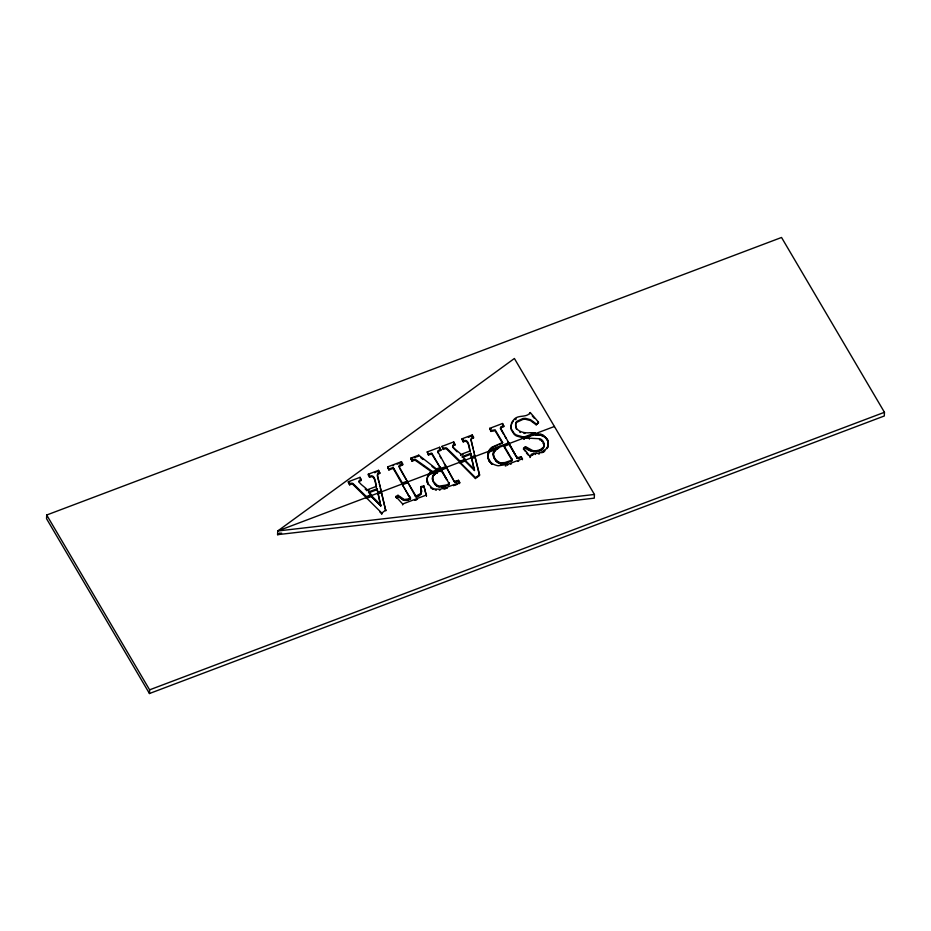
<?xml version="1.0" encoding="UTF-8"?>
<svg xmlns="http://www.w3.org/2000/svg" width="931" height="931" viewBox="0 0 931 931"><rect width="100%" height="100%" fill="white"/><g stroke="black" fill="none" stroke-linecap="round" stroke-linejoin="round"><path stroke-width="1.4" d="M398.84 466.873L402.704 464.755L401.47 461.671L387.668 466.885L388.902 469.969L391.765 468.887A1.839 1.501 2.4 0 1 392.94 468.724A1.687 1.373 2.4 0 1 393.801 469.527M488.053 458.355L487.832 455.119L489.718 449.394A14.151 11.486 2.4 0 1 491.964 447.183L502.647 442.481L495.129 429.819L490.963 430.518L490.928 431.437L495.094 430.739L501.716 441.876M421.149 488.682C423.733 492.836 417.693 497.573 416.727 496.654M548.336 444.32L547.987 446.252L548.347 443.435M511.747 459.833L511.887 460.624L511.782 458.983L503.88 445.565L503.846 446.484L509.094 444.424L517.275 458.296L521.127 457.458L521.162 456.621L519.009 457.424L518.974 458.355M416.332 495.967L420.835 493.477L421.056 486.576L423.849 485.889L426.445 495.932L423.849 485.889M432.415 478.674L432.473 477.894M426.98 479.768L426.968 480.757M46.701 515.018L46.55 518.707L149.46 693.525L884.299 415.982L884.45 412.293L781.54 237.475L46.701 515.018L149.612 689.836L149.46 693.525M381.78 513.993L381.815 513.074L352.814 484.329A2.06 1.676 2.4 0 0 352.232 484.167L351.697 484.132A1.827 1.478 2.4 0 0 351.034 484.271L349.591 484.818L348.357 481.734L360.029 477.335L361.263 480.408L358.726 481.816M349.591 484.818L348.357 481.734M360.029 477.335L361.263 480.408M349.637 483.899L351.068 483.352A1.827 1.478 2.4 0 1 351.732 483.212L352.267 483.247A2.06 1.676 2.4 0 1 352.849 483.41L366.407 496.584L366.337 498.422L371.329 496.456L371.399 494.698L368.629 491.94L377.148 488.717L380.767 505.894L371.329 496.537L380.767 505.824M366.942 490.846L366.977 489.927C367.14 487.891 353.722 481.106 361.298 479.488M369.537 477.277L369.572 476.358C375.554 472.983 375.705 484.9 376.461 487.25C375.449 485.039 375.216 473.891 369.537 477.277L368.304 474.205L378.545 470.341L379.778 473.414L378.335 473.96A1.862 1.513 2.4 0 0 377.683 474.379L377.416 476.195M368.629 491.94L368.583 492.86L377.102 489.648L377.148 488.717M379.778 473.414L378.545 470.341M380.767 505.894L377.102 489.648M380.383 488.007L385.783 510.875L377.392 475.008L377.718 473.46A1.862 1.513 2.4 0 1 378.37 473.041L379.813 472.494M388.902 469.969L387.668 466.885M408.569 498.9L404.31 499.516L398.002 495.28L395.815 496.502L396.641 498.364M409.012 499.563L404.077 500.366L397.968 496.2L398.002 495.28M401.436 462.602L401.47 461.671M402.297 484.842L402.378 482.991L393.894 468.596M402.634 504.928L402.681 504.008L395.815 496.502M415.191 495.839L398.992 466.291L399.294 465.197L402.739 463.836M429.517 473.658L429.761 473.402A8.775 7.122 2.4 0 1 431.74 471.959L415.203 460.275A1.862 1.513 2.4 0 0 414.214 460.403L412.072 461.217L410.839 458.145L418.717 455.166L436.395 468.933L436.36 469.852L440.584 468.258L431.809 453.164A1.408 1.14 2.4 0 0 431.402 453.129L428.493 454.107L428.446 455.026L431.356 454.049A1.408 1.14 2.4 0 1 431.775 454.084L440.584 468.258M410.036 497.992L393.86 469.515M412.072 461.217L410.839 458.145M410.536 499.051C409.628 499.505 411.188 499.016 409.745 497.398M415.11 495.688L415.145 494.768M415.11 495.606L415.948 496.991L415.575 496.398M418.671 456.085L418.717 455.166M421.056 486.576L421.243 489.892M437.942 452.862L437.919 451.57L440.829 450.36L439.595 447.276L427.213 451.954L428.446 455.026M426.957 480.291A9.752 7.925 2.4 0 1 427.504 477.65A14.221 11.556 2.4 0 1 429.447 474.554L429.808 472.483A8.775 7.122 2.4 0 1 431.775 471.039L415.377 459.379A1.862 1.513 2.4 0 0 414.26 459.483L412.107 460.298M431.74 471.97L431.786 471.039M437.326 473.041L437.361 472.122L441.864 470.423L449.033 483.515M439.56 448.195L439.595 447.276M452.734 447.252L452.641 446.042L454.968 445.018L453.734 441.934L442.074 446.345L443.307 449.417L444.75 448.882A1.827 1.478 2.4 0 1 445.402 448.742L445.937 448.777A2.06 1.676 2.4 0 1 446.531 448.94L475.532 477.684L475.485 478.604L460.042 462.951M441.864 470.423L442.272 472.11M443.307 449.417L442.074 446.345M445.425 488.763L445.46 487.844L459.716 482.456L458.448 480.303L456.295 481.118A3.468 2.816 2.4 0 1 455.468 481.35L455.189 481.35M449.336 482.619A1.606 1.303 2.4 0 1 448.23 484.178L444.052 486.576M455.061 482.328A1.431 1.164 2.4 0 1 454.34 481.595L437.826 451.628L438.07 450.569L440.863 449.44M448.23 484.167L448.195 485.086A1.606 1.303 2.4 0 0 449.289 483.538M453.7 442.853L453.734 441.934M454.281 481.606L444.308 463.661M454.945 482.153L455.434 482.258A3.468 2.816 2.4 0 0 456.26 482.025L456.295 481.118M459.449 482.98L458.448 480.303M443.342 448.498L444.785 447.951A1.827 1.478 2.4 0 1 445.437 447.823L445.984 447.858A2.06 1.676 2.4 0 1 446.566 448.02L460.123 461.182L460.042 463.033L465.035 461.066L465.116 459.297L462.335 456.551L470.853 453.327L471.621 458.657L475.008 457.307L471.051 439.362L471.435 438.059A1.862 1.513 2.4 0 1 472.087 437.64L473.518 437.105L472.25 434.94L462.02 438.815L463.242 441.888C468.933 438.501 469.154 449.65 470.178 451.849C469.41 449.498 469.259 437.593 463.289 440.968L463.242 441.888M460.647 455.445L460.694 454.526C460.857 452.501 447.427 445.716 455.003 444.099M459.716 482.456L458.797 483.713L459.681 483.305M462.335 456.551L462.3 457.47L470.818 454.247L470.853 453.327M472.378 436.139L472.25 434.94M473.134 448.765L471.016 440.293L471.389 438.978A1.862 1.513 2.4 0 1 472.052 438.559L473.483 438.024L473.518 437.105M465.035 461.066L474.473 470.504L470.818 454.247M476.497 477.824L479.5 475.485L479.535 474.566L474.566 454.537M490.928 431.437L489.694 428.353L502.542 423.5L503.776 426.584L500.471 428.062M498.632 448.451L498.679 447.532A10.334 8.391 2.4 0 0 493.837 451.326A5.842 4.736 2.4 0 0 493.407 452.35C492.778 456.493 495.781 460.845 499.528 462.463A5.854 4.76 2.4 0 0 500.692 462.777L504.858 462.579L510.933 460.473C510.013 462.777 512.806 459.809 511.48 461.113M502.542 423.5L503.776 426.584M502.647 442.481L501.786 443.715M494.245 451.558C490.265 458.913 500.657 467.281 507.581 462.649L507.616 461.729M507.663 465.256L507.698 464.336L522.431 458.774L521.162 456.621M503.811 425.665L500.773 426.887L500.529 427.946L517.322 458.343M522.396 459.693L522.431 458.774M525.491 446.647L523.501 449.045L525.491 446.647L532.509 450.441A6.959 5.644 2.4 0 0 533.626 450.697A8.088 6.575 2.4 0 0 536.244 450.732L539.026 450.092A15.117 12.278 2.4 0 0 540.411 449.545L543.541 447.136A4.643 3.771 2.4 0 0 543.972 445.996A9.729 7.902 2.4 0 0 542.982 441.178L542.086 440.107A5.283 4.294 2.4 0 0 539.794 438.757L529.436 438.21A35.983 29.222 2.4 0 1 523.792 438.059L516.437 435.976A11.731 9.531 2.4 0 1 514.063 434.207L511.398 430.041A12.662 10.276 2.4 0 1 510.956 427.12L511.573 423.174A10.858 8.821 2.4 0 1 513.307 420.346C517.368 413.946 526.434 418.473 530.263 412.549L538.455 422.115L538.409 423.035L536.186 424.815L530.461 420.579L525.584 419.299A10.997 8.926 2.4 0 0 522.826 419.45L516.728 422.313A6.342 5.155 2.4 0 0 515.727 424.024L515.867 427.573M537.094 434.742L535.244 434.626L535.325 432.787L523.839 437.128L523.757 438.966C529.751 435.615 538.432 432.496 544.728 437.058C547.37 439.211 549.418 442.981 547.696 446.31A10.811 8.786 2.4 0 1 545.962 449.033L541.749 451.907A20.307 16.49 2.4 0 1 540.038 452.594A14.337 11.638 2.4 0 1 535.278 453.583A22.728 18.457 2.4 0 0 532.974 453.758L532.055 453.956A1.839 1.49 2.4 0 0 531.182 454.561L531.031 454.782A15.874 12.894 2.4 0 0 530.775 455.224L529.983 457.552M530.263 412.549L529.867 413.818M529.402 439.129L529.436 438.21M536.186 424.815L538.455 422.115M535.232 454.491L535.278 453.572M594.432 494.466L594.269 498.155L277.578 534.662L277.729 530.984L514.389 358.493L594.432 494.466L277.729 530.984L554.41 426.479M548.243 444.39L548.301 441.725A9.613 7.809 2.4 0 0 547.428 439.339L543.192 435.103A7.285 5.912 2.4 0 0 541.458 434.451L540.864 434.323M421.324 491.626L421.219 492.534M421.289 492.476L421.126 493.698M493.209 454.409L493.5 452.85M432.461 477.975L432.531 477.568A5.993 4.864 2.4 0 1 432.868 476.684A8.426 6.843 2.4 0 1 435.196 474.123A8.426 6.843 2.4 0 0 432.868 476.602M511.038 426.119L511.538 424.094A10.858 8.821 2.4 0 1 513.272 421.266M546.951 448.661L547.987 446.182M547.661 447.159L547.219 448.114L547.835 446.74M421.126 493.616L420.789 494.396M488.961 452.129L487.763 456.702M493.488 452.92L493.826 452.175M528.831 449.731L525.456 447.578C530.146 454.119 547.219 452.769 543.227 442.632M530.484 456.586L530.868 455.899M543.099 448.591L544.018 446.24L543.367 442.9M494.024 451.942L494.71 450.976A9.869 8.007 2.4 0 1 495.816 449.941M543.495 447.986L540.376 450.464M494.245 451.628L495.816 450.01L494.71 451.046M381.815 513.074L385.83 509.955M475.532 477.684L479.535 474.566M542.598 449.021L537.781 451.372M545.077 450.685L542.971 452.117M279.917 532.951L277.578 534.662L281.651 533.126M543.541 451.849L544.088 451.5L542.959 452.187M515.146 419.672L516.286 418.962M419.753 495.245L417.309 496.502M492.825 447.474L493.802 446.903M397.968 496.13L395.78 497.352L397.968 496.2L399.073 497.049M497.48 448.963L497.852 448.707M410.606 498.108L409.78 496.56M436.197 473.46L436.93 473.123M541.702 452.827L542.354 452.513M494.85 446.38L495.979 445.914M437.361 472.122L435.883 472.797A8.426 6.843 2.4 0 0 432.903 475.764A5.993 4.864 2.4 0 0 432.566 476.719L433.311 480.908A17.363 14.105 2.4 0 0 434.021 482.153L436.79 484.993A6.971 5.667 2.4 0 0 438.501 485.796A5.912 4.795 2.4 0 0 439.641 486.052L445.612 485.144M409.046 498.725L410.35 498.225M410.315 499.063L409.012 499.644M348.322 482.654L349.777 482.107M368.269 475.124L369.549 474.635M374.669 472.704L375.949 472.226M377.23 471.738L378.51 471.261M387.633 467.804L388.495 467.478M392.812 465.861L393.673 465.535M397.118 464.232L397.979 463.906M399.713 463.254L400.574 462.928M410.792 459.064L412.77 458.32M414.737 457.575L415.715 457.202M416.704 456.83L417.693 456.458M461.974 439.735L463.254 439.246M468.374 437.314L469.655 436.825M470.935 436.348L472.215 435.859M489.648 429.272L491.254 428.667M388.949 469.049L391.811 467.967A1.839 1.501 2.4 0 1 392.987 467.804M366.977 489.927L376.508 486.331M460.694 454.526L470.213 450.93M368.129 490.393L369.328 489.939M461.846 455.003L463.033 454.549M496.805 445.6L497.643 445.286M499.295 444.657L500.122 444.343M436.395 468.933L440.631 467.339M366.407 496.584L371.399 494.698M377.986 492.208L381.373 490.928M402.378 482.991L407.627 481.013M429.552 472.727L446.461 466.35M460.123 461.182L465.116 459.297M471.691 456.818L475.078 455.538M489.124 450.232L509.176 442.656M377.905 494.047L381.303 492.697M402.623 484.714L407.557 482.782M429.482 474.577L446.391 468.107M489.043 452.07L497.445 448.835M440.98 471.586L441.829 471.261L444.075 475.089L442.725 472.867M456.26 482.037L458.413 481.141M504.299 463.603L510.898 461.322M402.681 504.008L426.479 495.013M417.519 499.225L414.551 500.354L416.029 499.866M446.321 488.356L447.206 488.019L446.31 488.426M453.444 485.656L455.236 484.981L454.34 485.4M457.016 484.318L456.12 484.644L457.005 484.388M510.421 464.22L511.34 463.871M517.787 461.439L518.707 461.089M149.612 689.836L884.45 412.293M416.995 496.549L416.378 496.851M445.46 487.844L440.037 489.252L434.754 489.008A8.81 7.157 2.4 0 1 431.821 487.763L428.528 484.248L426.992 479.372A9.752 7.925 2.4 0 1 427.538 476.742A14.221 11.556 2.4 0 1 429.494 473.635M507.698 464.336L498.399 465.768A11.3 9.17 2.4 0 1 496.502 465.419L494.21 464.616A10.997 8.926 2.4 0 1 490.637 462.067L488.484 458.564L487.786 455.247A10.532 8.554 2.4 0 1 488.507 452.175L489.683 450.313A14.151 11.486 2.4 0 1 491.929 448.102M407.813 500.075L408.534 499.749M507.581 462.579L505.347 463.289M444.006 489.264L444.715 488.95M539.677 453.548L539.363 453.734M406.51 500.424L407.813 500.005M505.347 466.024L506.115 465.791M538.409 453.932L539.049 453.758M518.567 458.413L517.322 458.261M423.814 486.727L421.01 487.495L421.149 488.763M532.136 454.759L532.753 454.631M407.138 500.203L405.928 500.517M443.563 486.622L441.701 487.018M443.075 486.808L448.195 485.004A1.606 1.303 2.4 0 0 449.301 483.468M532.264 454.805L532.939 454.677M537.781 451.302L536.209 451.663M532.416 454.77L533.137 454.584M442.609 486.82L440.014 486.948M504.311 463.522C499.61 464.965 495.176 461.182 493.721 456.923M439.374 490.172L440.002 490.102M536.209 451.582L532.474 451.291M503.322 463.673L501.495 463.719M405.404 500.482L404.089 500.284M535.244 434.626L536.198 434.672M537.106 434.661L540.83 435.243M523.757 438.885L524.409 438.943M523.839 437.128L516.484 435.056A11.731 9.531 2.4 0 1 514.098 433.287L511.445 429.121A12.662 10.276 2.4 0 1 510.991 426.2M523.862 433.299L524.921 433.427M436.383 490.148L435.254 489.974M538.746 434.824L539.491 434.928M533.219 451.547L533.952 451.663M455.05 482.177L455.154 482.2A2.735 2.223 2.4 0 0 456.248 481.932M540.83 435.161L542.308 435.65M499.866 463.51L500.657 463.696M539.468 439.618L539.759 439.688M541.423 435.301L543.96 436.488M531.659 451.011L532.474 451.36M519.731 432.228L520.417 432.496M531.659 451.093L527.772 449.021M401.005 498.388L404.077 500.366M403.658 500.18L399.073 496.979M498.399 462.882L497.049 461.916M526.643 448.3L525.456 447.497L523.513 448.963L525.119 451.163M541.225 440.282L541.854 440.84M435.836 485.156L436.755 485.842A6.971 5.667 2.4 0 0 438.466 486.715A5.912 4.795 2.4 0 0 439.607 486.971M436.127 485.482L436.755 485.912A6.971 5.667 2.4 0 0 438.466 486.634M543.972 436.418L545.461 437.71M541.435 440.514L542.051 440.957M431.356 488.391L430.553 487.658M420.882 457.808L423.093 459.53M431.937 466.408L436.36 469.852M491.37 463.661L492.22 464.418M491.789 464.08L490.974 463.37M536.221 423.896L530.507 419.66L525.619 418.38A10.997 8.926 2.4 0 0 522.873 418.531L516.763 421.394A6.342 5.155 2.4 0 0 515.762 423.105C514.075 431.239 523.85 433.462 529.948 432.706A78.053 63.389 2.4 0 1 535.325 432.775M435.533 484.981L434.986 484.329M464.034 459.192L474.507 469.585M369.979 494.233L380.802 504.974M379.848 511.969L381.78 513.924M457.144 451.826L452.908 447.462M365.185 489.031L366.069 489.939M435.254 484.702L434.719 484.027M545.461 437.64L546.788 439.316M542.238 441.224L542.424 441.434M495.816 460.612L496.421 461.31M490.241 462.579L489.322 461.159M532.276 415.866L534.324 418.252M523.548 448.114L530.018 456.632M526.341 452.757L527.958 454.887M517.159 458.157L508.07 441.783M432.764 480.501L433.276 481.827A17.363 14.105 2.4 0 0 433.986 483.003L434.463 483.783M546.788 439.234L547.789 441.026M415.726 495.746L406.533 480.128M521.127 457.458L522.233 459.425M503.834 434.579L500.401 428.586M504.893 436.383L505.952 438.175M504.334 447.322L505.324 448.998M505.824 449.766L509.28 455.713M509.769 456.551L510.258 457.389M510.758 458.145L511.747 459.902M489.694 428.353L490.963 430.518M472.529 436.406L473.483 438.024M462.02 438.815L463.289 440.968M453.863 443.133L454.968 445.018M439.874 448.742L440.829 450.36M440.06 456.469L441.119 458.261M444.529 475.857L446.787 479.686L444.529 475.939M427.213 451.954L428.493 454.107M401.75 463.138L402.704 464.755M399.643 468.433L400.167 469.329M400.702 470.236L401.226 471.133M401.761 472.029L405.997 479.232M407.883 494.245L408.814 495.827M402.762 485.633L403.228 486.424M403.693 487.204L404.159 487.995M404.624 488.787L405.09 489.578M405.555 490.369L406.021 491.161M406.486 491.952L406.952 492.743M407.417 493.535L408.814 495.897M409.279 496.689L409.745 497.48M368.304 474.205L369.572 476.358M409.954 497.759L410.396 498.609M428.202 484.655L427.713 483.561M487.774 456.632L488.984 460.647M516.17 428.388L516.565 429.238M488.228 458.843L488.694 460.065M427.713 483.643L427.213 482.095M547.789 440.945L548.266 442.644M493.721 456.993L493.209 454.328M432.752 480.571L432.473 479.325M427.341 482.654L427.026 481.141M473.611 450.697L474.088 452.617M475.008 457.307L479.5 475.485M377.52 476.474L378.952 482.246M379.429 484.167L379.906 486.087M471.621 458.576L474.473 470.504M432.473 479.407L432.426 478.592M548.266 442.574L548.347 443.505M421.301 490.823L421.312 491.789M535.278 433.741A31.049 25.218 2.4 0 1 540.876 434.277M531.368 433.625A78.053 63.389 2.4 0 1 535.278 433.695M512.062 458.936A1.629 1.327 2.4 0 1 510.944 460.496M517.089 456.993A1.431 1.164 2.4 0 0 517.811 457.715L518.183 457.656A3.468 2.816 2.4 0 0 519.009 457.424M455.096 481.397A1.431 1.164 2.4 0 1 454.375 480.675M432.694 489.194A8.81 7.157 2.4 0 1 432.24 488.95A8.81 7.157 2.4 0 0 433.183 489.345M393.01 467.781A1.687 1.373 2.4 0 1 393.836 468.607M539.759 439.607A5.051 4.096 2.4 0 1 540.271 439.793M543.378 442.83A9.391 7.623 2.4 0 1 544.007 445.076M454.922 482.177A1.548 1.257 2.4 0 1 454.328 481.525M489.915 462.148L489.31 461.241L489.915 462.148"/></g></svg>
